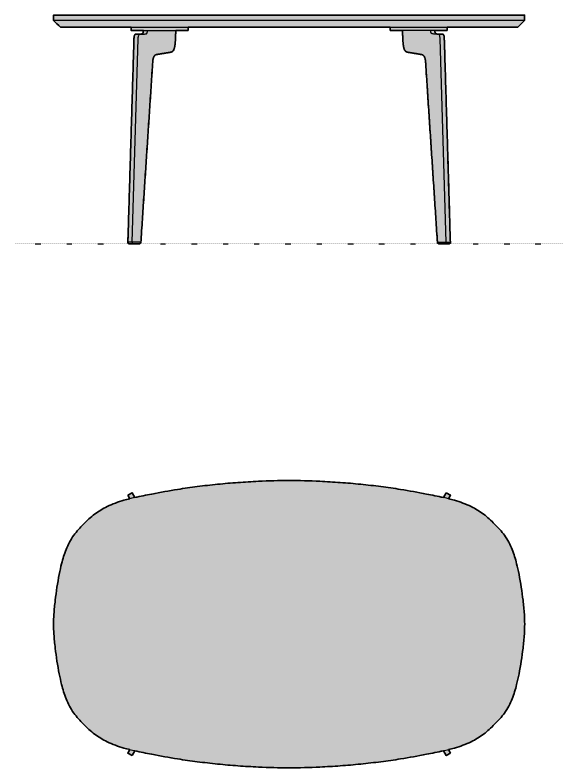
# Model space of a CAD drawing. Header units: millimetres. Extents: x 0 to 1733, y -856 to 374.
# Drawn here: x 0 to 894, y -856 to 374 of the extents above; entities that cross this region are included whole.
import ezdxf

# ---------------------------------------------------------------- set-up
doc = ezdxf.new("R2010")
doc.units = ezdxf.units.MM
doc.linetypes.add('Dots', pattern=[1, 0, -1])
doc.layers.add('Blocks', color=7, linetype='Continuous')
doc.layers.add('Blocks$Fill', color=7, linetype='Continuous', true_color=0xffffff)
for name, color, linetype, lineweight, true_color in [('Blocks$Inner', 7, 'Continuous', 25, 0x007f00), ('Blocks$Outline', 7, 'Continuous', 35, 0xff3f3f), ('Groud', 7, 'Dots', 25, 0x243775)]:
    doc.layers.add(name, color=color, linetype=linetype, lineweight=lineweight, true_color=true_color)

# ---------------------------------------------------------------- blocks, each defined once
blk = doc.blocks.new('Join Coffee Table Top')
at = {"layer": 'Blocks$Fill'}
blk.add_hatch(color=256, dxfattribs=at).paths.add_polyline_path([(740.4, 159.4), (712.7, 165), (670.6, 172.7), (638.4, 177.2), (605.4, 181.1), (572.1, 183.9), (538.7, 185.9), (513.7, 186.9), (501.1, 187.1), (488.6, 187.1), (476, 187.1), (463.5, 186.9), (438.4, 185.9), (405, 183.9), (371.8, 181.1), (338.7, 177.2), (306.6, 172.7), (264.4, 165), (236.8, 159.4), (232.3, 167.2), (225.4, 163.2), (228.6, 157.5), (223.7, 156.2), (218.7, 154.9), (211.8, 152.7), (208.3, 151.6), (204.9, 150.4), (201.5, 149.1), (198.1, 147.7), (194.8, 146.2), (191.5, 144.7), (188.8, 143.4), (186.2, 142), (183.6, 140.5), (181, 139), (178.5, 137.4), (176, 135.7), (173.5, 134), (171.1, 132.2), (168.7, 130.4), (166.4, 128.5), (164.1, 126.5), (161.8, 124.5), (157.4, 120.3), (153.1, 116.1), (148.8, 111.7), (144.7, 107.2), (142.7, 104.9), (140.7, 102.6), (138.8, 100.2), (137, 97.7), (135.2, 95), (133.4, 92.2), (131.7, 89.4), (130.1, 86.5), (128.5, 83.5), (127.1, 80.5), (125.7, 77.5), (124.5, 74.4), (123.4, 71.6), (122.3, 68.8), (121.4, 65.9), (120.4, 63), (118.7, 57.2), (117.2, 51.4), (115.1, 42.7), (113.3, 34), (111.3, 23.5), (109.6, 12.9), (108.1, 2.3), (106.7, -8.3), (105.5, -19.7), (105, -25.4), (104.6, -31.1), (104.2, -39.2), (104.1, -47.3), (104.2, -55.4), (104.6, -63.5), (105, -69.2), (105.5, -75), (106.7, -86.4), (108.1, -97), (109.6, -107.6), (111.3, -118.1), (113.3, -128.6), (115.1, -137.4), (117.2, -146.1), (118.7, -151.9), (120.4, -157.7), (121.4, -160.6), (122.3, -163.4), (123.4, -166.2), (124.5, -169.1), (125.7, -172.1), (127.1, -175.2), (128.5, -178.2), (130.1, -181.1), (131.7, -184), (133.4, -186.9), (135.2, -189.6), (137, -192.4), (138.8, -194.8), (140.7, -197.2), (142.7, -199.6), (144.7, -201.9), (148.8, -206.4), (153.1, -210.7), (157.4, -215), (161.8, -219.1), (164.1, -221.1), (166.4, -223.1), (168.7, -225), (171.1, -226.9), (173.5, -228.7), (176, -230.4), (178.5, -232), (181, -233.6), (183.6, -235.1), (186.2, -236.6), (188.8, -238), (191.5, -239.4), (194.8, -240.9), (198.1, -242.4), (201.5, -243.7), (204.9, -245), (208.3, -246.2), (211.8, -247.4), (218.7, -249.5), (223.7, -250.9), (228.6, -252.2), (225.4, -257.9), (232.3, -261.9), (236.8, -254.1), (264.4, -259.7), (306.6, -267.3), (338.7, -271.9), (371.8, -275.7), (405, -278.6), (438.4, -280.5), (463.5, -281.5), (476, -281.8), (488.6, -281.7), (501.1, -281.8), (513.7, -281.5), (538.7, -280.5), (572.1, -278.6), (605.4, -275.7), (638.4, -271.9), (670.6, -267.3), (712.7, -259.7), (740.4, -254.1), (744.9, -261.9), (751.8, -257.9), (748.5, -252.2), (753.5, -250.9), (758.5, -249.5), (765.4, -247.4), (768.9, -246.2), (772.3, -245), (775.7, -243.7), (779, -242.4), (782.4, -240.9), (785.6, -239.4), (788.3, -238), (791, -236.6), (793.6, -235.1), (796.2, -233.6), (798.7, -232), (801.2, -230.4), (803.7, -228.7), (806.1, -226.9), (808.5, -225), (810.8, -223.1), (813.1, -221.1), (815.4, -219.1), (819.8, -215), (824.1, -210.7), (828.4, -206.4), (832.5, -201.9), (834.5, -199.6), (836.4, -197.2), (838.3, -194.8), (840.1, -192.4), (842, -189.6), (843.8, -186.9), (845.5, -184), (847.1, -181.1), (848.6, -178.2), (850.1, -175.2), (851.4, -172.1), (852.7, -169.1), (853.8, -166.2), (854.8, -163.4), (855.8, -160.6), (856.7, -157.7), (858.4, -151.9), (860, -146.1), (862, -137.4), (863.9, -128.6), (865.9, -118.1), (867.6, -107.6), (869.1, -97), (870.4, -86.4), (871.7, -75), (872.2, -69.2), (872.6, -63.5), (872.9, -55.4), (873.1, -47.3), (872.9, -39.2), (872.6, -31.1), (872.2, -25.4), (871.7, -19.7), (870.4, -8.3), (869.1, 2.3), (867.6, 12.9), (865.9, 23.5), (863.9, 34), (862, 42.7), (860, 51.4), (858.4, 57.2), (856.7, 63), (855.8, 65.9), (854.8, 68.8), (853.8, 71.6), (852.7, 74.4), (851.4, 77.5), (850.1, 80.5), (848.6, 83.5), (847.1, 86.5), (845.5, 89.4), (843.8, 92.2), (842, 95), (840.1, 97.7), (838.3, 100.2), (836.4, 102.6), (834.5, 104.9), (832.5, 107.2), (828.4, 111.7), (824.1, 116.1), (819.8, 120.3), (815.4, 124.5), (813.1, 126.5), (810.8, 128.5), (808.5, 130.4), (806.1, 132.2), (803.7, 134), (801.2, 135.7), (798.7, 137.4), (796.2, 139), (793.6, 140.5), (791, 142), (788.3, 143.4), (785.6, 144.7), (782.4, 146.2), (779, 147.7), (775.7, 149.1), (772.3, 150.4), (768.9, 151.6), (765.4, 152.7), (758.5, 154.9), (753.5, 156.2), (748.5, 157.5), (751.8, 163.2), (744.9, 167.2)], flags=0)
at = {"layer": 'Blocks$Inner'}
for points in [[(236.8, 159.4), (232.3, 167.2), (225.4, 163.2), (228.6, 157.5)], [(740.4, 159.4), (744.9, 167.2), (751.8, 163.2), (748.5, 157.5)], [(236.8, -254.1), (232.3, -261.9), (225.4, -257.9), (228.6, -252.2)], [(740.4, -254.1), (744.9, -261.9), (751.8, -257.9), (748.5, -252.2)]]:
    blk.add_lwpolyline(points, dxfattribs=at)
for points, knots in [([(488.6, 187.1), (471.9, 187.4), (444, 186.2), (405.1, 184.1), (371.8, 181.2), (339, 177.4), (303.1, 172.4), (263.1, 164.7), (224.2, 157.4), (192.7, 146.3), (170.5, 132.8), (152.8, 116.2), (135.7, 97.8), (124, 75.4), (117.5, 53.5), (111.4, 25.9), (107.3, -1.7), (104.5, -28.9), (104.1, -41.9), (104.1, -47.3)], [104.865226, 104.865226, 104.865226, 104.865226, 109.883031, 113.225835, 116.565066, 119.891064, 123.136457, 127.422587, 132.1075, 135.008847, 137.402401, 139.823196, 142.260253, 144.908892, 147.319542, 149.105325, 153.385147, 155.678171, 157.298234, 157.298234, 157.298234, 157.298234]), ([(873.1, -47.3), (873.1, -41.9), (872.7, -28.9), (869.9, -1.7), (865.8, 25.9), (859.7, 53.5), (853.2, 75.4), (841.4, 97.8), (824.3, 116.2), (806.7, 132.8), (784.5, 146.3), (753, 157.4), (714, 164.7), (674, 172.4), (638.2, 177.4), (605.4, 181.2), (572.1, 184.1), (533.2, 186.2), (505.3, 187.4), (488.6, 187.1)], [52.432217, 52.432217, 52.432217, 52.432217, 54.05228, 56.345304, 60.625127, 62.410909, 64.821559, 67.470198, 69.907255, 72.32805, 74.721604, 77.622951, 82.307865, 86.593994, 89.839387, 93.165385, 96.504616, 99.84742, 104.865226, 104.865226, 104.865226, 104.865226]), ([(104.1, -47.3), (104.1, -52.7), (104.5, -65.8), (107.3, -93), (111.4, -120.6), (117.5, -148.1), (124, -170.1), (135.7, -192.5), (152.8, -210.9), (170.5, -227.5), (192.7, -240.9), (224.2, -252), (263.1, -259.4), (303.1, -267.1), (339, -272), (371.8, -275.9), (405.1, -278.8), (444, -280.9), (471.9, -282), (488.6, -281.7)], [157.298234, 157.298234, 157.298234, 157.298234, 158.918297, 161.211322, 165.491144, 167.276926, 169.687576, 172.336216, 174.773273, 177.194068, 179.587622, 182.488969, 187.173882, 191.460012, 194.705404, 198.031403, 201.370634, 204.713438, 209.731243, 209.731243, 209.731243, 209.731243]), ([(488.6, -281.7), (505.3, -282), (533.2, -280.9), (572.1, -278.8), (605.4, -275.9), (638.2, -272), (674, -267.1), (714, -259.4), (753, -252), (784.5, -240.9), (806.7, -227.5), (824.3, -210.9), (841.4, -192.5), (853.2, -170.1), (859.7, -148.1), (865.8, -120.6), (869.9, -93), (872.7, -65.8), (873.1, -52.7), (873.1, -47.3)], [-0.000792, -0.000792, -0.000792, -0.000792, 5.017013, 8.359817, 11.699048, 15.025047, 18.27044, 22.556569, 27.241483, 30.142829, 32.536384, 34.957178, 37.394235, 40.042875, 42.453525, 44.239307, 48.519129, 50.812154, 52.432217, 52.432217, 52.432217, 52.432217])]:
    blk.add_open_spline(points, degree=3, knots=knots, dxfattribs=at)
at = {"layer": 'Blocks$Outline'}
for points in [[(232.3, 167.2), (225.4, 163.2)], [(225.4, 163.2), (228.6, 157.5)], [(236.8, 159.4), (232.3, 167.2)], [(744.9, 167.2), (740.4, 159.4)], [(751.8, 163.2), (744.9, 167.2)], [(748.5, 157.5), (751.8, 163.2)], [(228.6, -252.2), (225.4, -257.9)], [(225.4, -257.9), (232.3, -261.9)], [(232.3, -261.9), (236.8, -254.1)], [(740.4, -254.1), (744.9, -261.9)], [(744.9, -261.9), (751.8, -257.9)], [(751.8, -257.9), (748.5, -252.2)]]:
    blk.add_lwpolyline(points, dxfattribs=at)
for points, knots in [([(488.6, 187.1), (471.9, 187.4), (444, 186.2), (405.1, 184.1), (371.8, 181.2), (339, 177.4), (303.1, 172.4), (269.2, 165.9), (245.9, 161.5), (236.8, 159.4)], [-104.86681, -104.86681, -104.86681, -104.86681, -99.849004, -96.506201, -93.166969, -89.840971, -86.595578, -82.309449, -79.488522, -79.488522, -79.488522, -79.488522]), ([(740.4, 159.4), (731.2, 161.5), (707.9, 165.9), (674, 172.4), (638.2, 177.4), (605.4, 181.2), (572.1, 184.1), (533.2, 186.2), (505.3, 187.4), (488.6, 187.1)], [79.488522, 79.488522, 79.488522, 79.488522, 82.309449, 86.595578, 89.840971, 93.166969, 96.506201, 99.849004, 104.86681, 104.86681, 104.86681, 104.86681]), ([(228.6, 157.5), (225.3, 156.7), (212.7, 153.3), (192.7, 146.3), (170.5, 132.8), (152.8, 116.2), (135.7, 97.8), (124, 75.4), (117.5, 53.5), (111.4, 25.9), (107.3, -1.7), (104.5, -28.9), (104.1, -41.9), (104.1, -47.3)], [-78.653096, -78.653096, -78.653096, -78.653096, -77.624535, -74.723188, -72.329634, -69.90884, -67.471782, -64.823143, -62.412493, -60.626711, -56.346888, -54.053864, -52.433801, -52.433801, -52.433801, -52.433801]), ([(873.1, -47.3), (873.1, -41.9), (872.7, -28.9), (869.9, -1.7), (865.8, 25.9), (859.7, 53.5), (853.2, 75.4), (841.4, 97.8), (824.3, 116.2), (806.7, 132.8), (784.5, 146.3), (764.5, 153.3), (751.9, 156.7), (748.5, 157.5)], [52.433801, 52.433801, 52.433801, 52.433801, 54.053864, 56.346888, 60.626711, 62.412493, 64.823143, 67.471782, 69.90884, 72.329634, 74.723188, 77.624535, 78.653096, 78.653096, 78.653096, 78.653096]), ([(104.1, -47.3), (104.1, -52.7), (104.5, -65.8), (107.3, -93), (111.4, -120.6), (117.5, -148.1), (124, -170.1), (135.7, -192.5), (152.8, -210.9), (170.5, -227.5), (192.7, -240.9), (212.7, -248), (225.3, -251.3), (228.6, -252.2)], [52.433801, 52.433801, 52.433801, 52.433801, 54.053864, 56.346888, 60.626711, 62.412493, 64.823143, 67.471782, 69.90884, 72.329634, 74.723188, 77.624535, 78.653096, 78.653096, 78.653096, 78.653096]), ([(748.5, -252.2), (751.9, -251.3), (764.5, -248), (784.5, -240.9), (806.7, -227.5), (824.3, -210.9), (841.4, -192.5), (853.2, -170.1), (859.7, -148.1), (865.8, -120.6), (869.9, -93), (872.7, -65.8), (873.1, -52.7), (873.1, -47.3)], [-78.653096, -78.653096, -78.653096, -78.653096, -77.624535, -74.723188, -72.329634, -69.90884, -67.471782, -64.823143, -62.412493, -60.626711, -56.346888, -54.053864, -52.433801, -52.433801, -52.433801, -52.433801]), ([(236.8, -254.1), (245.9, -256.2), (269.2, -260.6), (303.1, -267.1), (339, -272), (371.8, -275.9), (405.1, -278.8), (444, -280.9), (471.9, -282), (488.6, -281.7)], [79.488522, 79.488522, 79.488522, 79.488522, 82.309449, 86.595578, 89.840971, 93.166969, 96.506201, 99.849004, 104.86681, 104.86681, 104.86681, 104.86681]), ([(488.6, -281.7), (505.3, -282), (533.2, -280.9), (572.1, -278.8), (605.4, -275.9), (638.2, -272), (674, -267.1), (707.9, -260.6), (731.2, -256.2), (740.4, -254.1)], [-104.86681, -104.86681, -104.86681, -104.86681, -99.849004, -96.506201, -93.166969, -89.840971, -86.595578, -82.309449, -79.488522, -79.488522, -79.488522, -79.488522])]:
    blk.add_open_spline(points, degree=3, knots=knots, dxfattribs=at)
blk = doc.blocks.new('Join Coffee Table Front')
at = {"layer": 'Blocks$Fill'}
blk.add_hatch(color=256, dxfattribs=at).paths.add_polyline_path([(189.5, 353.8), (74, 353.8), (63, 364.7), (63, 373.5), (65.5, 373.5), (831.8, 373.5), (831.8, 364.7), (820.8, 353.8), (820.8, 353.8), (705.3, 353.8), (705.3, 348.5), (685.3, 348.5), (685.5, 346.3), (685.8, 345.3), (686.3, 344.1), (686.8, 343.4), (687.5, 342.9), (688.5, 342.6), (697.8, 342.5), (698.6, 342.1), (699.3, 341.5), (699.7, 340.6), (700.2, 339.4), (700.4, 338.1), (700.5, 337.2), (700.6, 336.3), (700.7, 334.7), (710.6, 3), (710.6, 3), (710.1, 0.9), (709.1, 0), (691.3, 0), (690.2, 0.9), (689.8, 3), (689.4, 3), (670, 298.3), (669.5, 301.9), (668.2, 305.6), (666.3, 308), (664.6, 308.9), (640.2, 312.9), (639.6, 313.2), (638.8, 313.5), (637.8, 314), (637.4, 314.4), (637, 314.9), (635.9, 316.4), (635.6, 317.2), (635.2, 317.9), (634.6, 319.9), (634.1, 322.3), (633.7, 325.1), (633.1, 331.3), (632.4, 348.5), (612.4, 348.5), (612.4, 353.8), (447.2, 353.8), (282.4, 353.8), (282.4, 348.5), (262.4, 348.5), (261.7, 331.3), (261.1, 325.1), (260.7, 322.3), (260.2, 319.9), (259.6, 317.9), (259.2, 317.2), (258.9, 316.4), (257.8, 314.9), (257.4, 314.4), (257, 314), (255.9, 313.5), (255.2, 313.2), (254.5, 312.9), (230.2, 308.9), (228.5, 308), (226.6, 305.6), (225.3, 301.9), (224.8, 298.3), (205.4, 3), (205, 3), (204.6, 0.9), (203.5, 0), (185.7, 0), (184.7, 0.9), (184.2, 3), (184.2, 3), (194.1, 334.7), (194.2, 336.3), (194.2, 337.2), (194.3, 338.1), (194.6, 339.4), (195.1, 340.6), (195.5, 341.5), (196.2, 342.1), (197, 342.5), (204, 342.5), (206.3, 342.6), (207.2, 342.9), (208, 343.4), (208.5, 344.1), (209, 345.3), (209.3, 346.3), (209.5, 348.5), (189.5, 348.5)], flags=0)
at = {"layer": 'Blocks$Inner'}
for points in [[(63, 373.5), (63, 364.7), (74, 353.8)], [(820.8, 353.8), (831.8, 364.7), (831.8, 373.5)], [(189.5, 353.8), (189.5, 348.5), (282.4, 348.5), (282.4, 353.8)], [(209.5, 348.5), (209.3, 346.3), (209, 345.3), (208.5, 344.1), (208, 343.4), (207.2, 342.9), (206.3, 342.6)], [(705.3, 353.8), (705.3, 348.5), (612.4, 348.5), (612.4, 353.8)], [(685.3, 348.5), (685.5, 346.3), (685.8, 345.3), (686.3, 344.1), (686.8, 343.4), (687.5, 342.9), (688.5, 342.6)], [(191.1, 3), (201, 334.7), (201.1, 336.3), (201.2, 337.2), (201.3, 338.1), (201.6, 339.4), (202, 340.6), (202.5, 341.5), (203.1, 342.1), (204, 342.5)], [(703.7, 3), (693.8, 334.7), (693.7, 336.3), (693.6, 337.2), (693.5, 338.1), (693.2, 339.4), (692.8, 340.6), (692.3, 341.5), (691.7, 342.1), (690.8, 342.5)], [(184.2, 3), (184.7, 0.9), (185.7, 0), (203.5, 0), (204.6, 0.9), (205, 3)], [(190.9, 3), (191.3, 0.9), (192.4, 0)], [(710.6, 3), (710.1, 0.9), (709.1, 0), (691.3, 0), (690.2, 0.9), (689.8, 3)], [(703.9, 3), (703.5, 0.9), (702.4, 0)]]:
    blk.add_lwpolyline(points, dxfattribs=at)
for points, knots in [([(447.4, 373.5), (425.1, 373.5), (380.8, 373.5), (316.2, 373.5), (255.5, 373.5), (204.3, 373.5), (169.3, 373.5), (150.6, 373.5), (132.7, 373.5), (113.6, 373.5), (94.7, 373.5), (84.2, 373.5), (72.2, 373.5), (66.1, 373.5), (63, 373.5), (63, 373.5)], [127.533432, 127.533432, 127.533432, 127.533432, 134.215259, 140.897086, 146.839695, 152.782304, 156.35255, 157.672969, 158.871666, 162.485829, 164.928295, 167.577106, 169.119126, 176.051025, 179.957775, 179.957775, 179.957775, 179.957775]), ([(831.8, 373.5), (831.8, 373.5), (828.7, 373.5), (822.6, 373.5), (810.6, 373.5), (800.1, 373.5), (781.2, 373.5), (762.1, 373.5), (744.2, 373.5), (725.5, 373.5), (690.5, 373.5), (639.3, 373.5), (578.6, 373.5), (514, 373.5), (469.6, 373.5), (447.4, 373.5)], [75.109089, 75.109089, 75.109089, 75.109089, 79.01584, 85.947739, 87.489758, 90.13857, 92.581035, 96.195199, 97.393895, 98.714314, 102.28456, 108.227169, 114.169778, 120.851605, 127.533432, 127.533432, 127.533432, 127.533432]), ([(447.4, 364.7), (437.5, 364.7), (417.7, 364.7), (392.8, 364.7), (373, 364.7), (353.2, 364.7), (333.5, 364.7), (313.6, 364.7), (293.8, 364.7), (274.3, 364.7), (254.8, 364.7), (235.2, 364.7), (215.7, 364.7), (196.1, 364.7), (181.6, 364.7), (167.3, 364.7), (153.3, 364.7), (140.2, 364.7), (127.8, 364.7), (116.4, 364.7), (105.9, 364.7), (96.5, 364.7), (88.6, 364.7), (82.4, 364.7), (77.7, 364.7), (73.9, 364.7), (70.8, 364.7), (68.4, 364.7), (66.5, 364.7), (64.8, 364.7), (63.5, 364.7), (63, 364.7), (63, 364.7), (63, 364.7)], [0.99997, 0.99997, 0.99997, 0.99997, 1.0285414, 1.0571129, 1.0713986, 1.0856843, 1.1142557, 1.1285414, 1.1428272, 1.1713986, 1.1856843, 1.19997, 1.2285414, 1.2428272, 1.2571129, 1.2713986, 1.2856843, 1.29997, 1.3142557, 1.3285414, 1.3428272, 1.3571129, 1.3713986, 1.3856843, 1.39997, 1.4142557, 1.4285414, 1.4428272, 1.4571129, 1.4713986, 1.4856843, 1.49997, 1.5033189, 1.5033189, 1.5033189, 1.5033189]), ([(831.8, 364.7), (831.8, 364.7), (831.8, 364.7), (831.3, 364.7), (830, 364.7), (828.3, 364.7), (826.4, 364.7), (824, 364.7), (820.9, 364.7), (817.1, 364.7), (812.4, 364.7), (806.1, 364.7), (798.3, 364.7), (788.9, 364.7), (778.4, 364.7), (767, 364.7), (754.6, 364.7), (741.4, 364.7), (727.5, 364.7), (713.2, 364.7), (698.7, 364.7), (679.1, 364.7), (659.6, 364.7), (640, 364.7), (620.5, 364.7), (601, 364.7), (581.2, 364.7), (561.3, 364.7), (541.6, 364.7), (521.7, 364.7), (502, 364.7), (477.1, 364.7), (457.3, 364.7), (447.4, 364.7)], [0.4966212, 0.4966212, 0.4966212, 0.4966212, 0.49997, 0.5142557, 0.5285414, 0.5428272, 0.5571129, 0.5713986, 0.5856843, 0.59997, 0.6142557, 0.6285414, 0.6428272, 0.6571129, 0.6713986, 0.6856843, 0.69997, 0.7142557, 0.7285414, 0.7428272, 0.7571129, 0.7713986, 0.79997, 0.8142557, 0.8285414, 0.8571129, 0.8713986, 0.8856843, 0.9142557, 0.9285414, 0.9428272, 0.9713986, 0.99997, 0.99997, 0.99997, 0.99997]), ([(74, 353.8), (74, 353.8), (74, 353.8), (74.3, 353.8), (74.9, 353.8), (75.8, 353.8), (77.1, 353.8), (79.5, 353.8), (82.9, 353.8), (87.3, 353.8), (89.9, 353.8), (91.9, 353.8), (95.2, 353.8), (99.9, 353.8), (105.8, 353.8), (112.6, 353.8), (119.3, 353.8), (125.8, 353.8), (131.8, 353.8), (138.1, 353.8), (144.1, 353.8), (149.6, 353.8), (154.4, 353.8), (158.5, 353.8), (161.9, 353.8), (167.5, 353.8), (178.3, 353.8), (194.6, 353.8), (211.5, 353.8), (226.9, 353.8), (240.6, 353.8), (254.4, 353.8), (268.3, 353.8), (282, 353.8), (293.3, 353.8), (302.3, 353.8), (308, 353.8), (312.6, 353.8), (317.3, 353.8), (326.1, 353.8), (338.8, 353.8), (354.4, 353.8), (369.9, 353.8), (385.5, 353.8), (401, 353.8), (421.7, 353.8), (437.2, 353.8), (447.6, 353.8)], [204.276857, 204.276857, 204.276857, 204.276857, 204.723017, 205.598476, 206.489786, 207.381096, 208.703753, 210.026409, 213.182501, 214.737362, 215.160554, 215.836529, 216.658324, 217.792922, 218.905644, 219.954139, 221.050235, 221.839739, 222.629243, 223.416112, 224.20298, 224.790592, 225.322145, 225.853699, 226.140337, 226.426976, 227.675177, 229.573155, 231.471134, 232.851023, 234.230912, 235.640488, 237.050064, 238.436743, 239.823421, 240.502228, 241.181035, 241.53921, 241.897385, 242.613736, 244.171796, 245.729857, 247.287917, 248.845977, 250.401199, 251.956421, 255.066864, 255.066864, 255.066864, 255.066864]), ([(447.2, 353.8), (457.6, 353.8), (473.1, 353.8), (493.8, 353.8), (509.3, 353.8), (524.8, 353.8), (540.4, 353.8), (556, 353.8), (568.7, 353.8), (577.5, 353.8), (582.2, 353.8), (586.8, 353.8), (592.5, 353.8), (601.5, 353.8), (612.8, 353.8), (626.5, 353.8), (640.3, 353.8), (654.2, 353.8), (667.9, 353.8), (683.3, 353.8), (700.2, 353.8), (716.5, 353.8), (727.3, 353.8), (732.9, 353.8), (736.3, 353.8), (740.3, 353.8), (745.2, 353.8), (750.7, 353.8), (756.7, 353.8), (763, 353.8), (769, 353.8), (775.5, 353.8), (782.2, 353.8), (789, 353.8), (794.9, 353.8), (799.5, 353.8), (802.8, 353.8), (804.9, 353.8), (807.5, 353.8), (811.9, 353.8), (815.3, 353.8), (817.7, 353.8), (819, 353.8), (819.9, 353.8), (820.5, 353.8), (820.8, 353.8), (820.8, 353.8), (820.8, 353.8)], [0, 0, 0, 0, 3.110443, 4.665665, 6.220887, 7.778947, 9.337008, 10.895068, 12.453129, 13.169479, 13.527654, 13.88583, 14.564636, 15.243443, 16.630122, 18.0168, 19.426376, 20.835952, 22.215841, 23.595731, 25.493709, 27.391687, 28.639889, 28.926527, 29.213166, 29.744719, 30.276272, 30.863884, 31.650753, 32.437621, 33.227125, 34.016629, 35.112725, 36.161221, 37.273942, 38.40854, 39.230335, 39.906311, 40.329502, 41.884363, 45.040455, 46.363112, 47.685768, 48.577078, 49.468388, 50.343848, 50.790007, 50.790007, 50.790007, 50.790007])]:
    blk.add_open_spline(points, degree=3, knots=knots, dxfattribs=at)
for points, degree in [([(63, 364.7), (63, 364.7), (63.1, 364.7), (63.2, 364.7)], 3), ([(831.6, 364.7), (831.7, 364.7), (831.8, 364.7), (831.8, 364.7)], 3), ([(215.4, 344.1), (215.9, 345.3)], 1), ([(215.9, 345.3), (216.2, 346.3)], 1), ([(216.2, 346.3), (216.4, 348.5)], 1), ([(262.4, 348.5), (261.7, 331.3)], 1), ([(632.4, 348.5), (633.1, 331.3)], 1), ([(678.6, 346.3), (678.4, 348.5)], 1), ([(678.8, 345.3), (678.6, 346.3)], 1), ([(679.4, 344.1), (678.8, 345.3)], 1), ([(184.2, 3), (194.1, 334.7)], 1), ([(194.1, 334.7), (194.2, 336.3)], 1), ([(194.2, 337.2), (194.3, 338.1)], 1), ([(194.2, 336.3), (194.2, 337.2)], 1), ([(194.3, 338.1), (194.6, 339.4)], 1), ([(194.6, 339.4), (195.1, 340.6)], 1), ([(195.1, 340.6), (195.5, 341.5)], 1), ([(195.5, 341.5), (196.2, 342.1)], 1), ([(196.2, 342.1), (197, 342.5)], 1), ([(197, 342.5), (213.4, 342.6)], 1), ([(213.4, 342.6), (214.2, 342.9)], 1), ([(214.2, 342.9), (214.9, 343.4)], 1), ([(214.9, 343.4), (215.4, 344.1)], 1), ([(679.9, 343.4), (679.4, 344.1)], 1), ([(680.6, 342.9), (679.9, 343.4)], 1), ([(681.4, 342.6), (680.6, 342.9)], 1), ([(697.8, 342.5), (681.4, 342.6)], 1), ([(698.6, 342.1), (697.8, 342.5)], 1), ([(699.3, 341.5), (698.6, 342.1)], 1), ([(699.7, 340.6), (699.3, 341.5)], 1), ([(700.2, 339.4), (699.7, 340.6)], 1), ([(700.4, 338.1), (700.2, 339.4)], 1), ([(700.5, 337.2), (700.4, 338.1)], 1), ([(700.6, 336.3), (700.5, 337.2)], 1), ([(700.7, 334.7), (700.6, 336.3)], 1), ([(710.6, 3), (700.7, 334.7)], 1), ([(260.2, 319.9), (259.6, 317.9)], 1), ([(260.7, 322.3), (260.2, 319.9)], 1), ([(261.1, 325.1), (260.7, 322.3)], 1), ([(261.7, 331.3), (261.1, 325.1)], 1), ([(633.1, 331.3), (633.7, 325.1)], 1), ([(633.7, 325.1), (634.1, 322.3)], 1), ([(634.1, 322.3), (634.6, 319.9)], 1), ([(634.6, 319.9), (635.2, 317.9)], 1), ([(228.5, 308), (226.6, 305.6)], 1), ([(230.2, 308.9), (228.5, 308)], 1), ([(254.5, 312.9), (230.2, 308.9)], 1), ([(255.2, 313.2), (254.5, 312.9)], 1), ([(255.9, 313.5), (255.2, 313.2)], 1), ([(257, 314), (255.9, 313.5)], 1), ([(257.4, 314.4), (257, 314)], 1), ([(259.2, 317.2), (258.9, 316.4)], 1), ([(259.6, 317.9), (259.2, 317.2)], 1), ([(635.2, 317.9), (635.6, 317.2)], 1), ([(635.6, 317.2), (635.9, 316.4)], 1), ([(637.4, 314.4), (637.8, 314)], 1), ([(637.8, 314), (638.8, 313.5)], 1), ([(638.8, 313.5), (639.6, 313.2)], 1), ([(639.6, 313.2), (640.2, 312.9)], 1), ([(640.2, 312.9), (664.6, 308.9)], 1), ([(664.6, 308.9), (666.3, 308)], 1), ([(666.3, 308), (668.2, 305.6)], 1), ([(224.8, 298.3), (205.4, 3)], 1), ([(225.3, 301.9), (224.8, 298.3)], 1), ([(226.6, 305.6), (225.3, 301.9)], 1), ([(668.2, 305.6), (669.5, 301.9)], 1), ([(669.5, 301.9), (670, 298.3)], 1), ([(670, 298.3), (689.4, 3)], 1), ([(205.4, 3), (184.2, 3)], 1), ([(689.4, 3), (710.6, 3)], 1)]:
    blk.add_open_spline(points, degree=degree, dxfattribs=at)
for points, weights, degree in [([(257.8, 314.9), (257.4, 314.4)], [0.857669431963, 1], 1), ([(258.9, 316.4), (258.4, 315.7), (257.8, 314.9)], [1, 0.858025914223, 0.857669431963], 2), ([(635.9, 316.4), (636.4, 315.7), (637, 314.9)], [1, 0.858025914223, 0.857669431963], 2), ([(637, 314.9), (637.4, 314.4)], [0.857669431963, 1], 1)]:
    blk.add_rational_spline(points, weights, degree=degree, dxfattribs=at)
at = {"layer": 'Blocks$Outline'}
for points in [[(209.5, 348.5), (189.5, 348.5), (189.5, 353.8)], [(206.3, 342.6), (207.2, 342.9), (208, 343.4), (208.5, 344.1), (209, 345.3), (209.3, 346.3), (209.5, 348.5)], [(282.4, 353.8), (282.4, 348.5), (262.4, 348.5)], [(632.4, 348.5), (612.4, 348.5), (612.4, 353.8)], [(705.3, 353.8), (705.3, 348.5), (685.3, 348.5)], [(685.3, 348.5), (685.5, 346.3), (685.8, 345.3), (686.3, 344.1), (686.8, 343.4), (687.5, 342.9), (688.5, 342.6)], [(205, 3), (204.6, 0.9), (203.5, 0), (185.7, 0), (184.7, 0.9), (184.2, 3)], [(710.6, 3), (710.1, 0.9), (709.1, 0), (691.3, 0), (690.2, 0.9), (689.8, 3)]]:
    blk.add_lwpolyline(points, dxfattribs=at)
for points, degree, knots in [([(189.5, 353.8), (185.1, 353.8), (176.7, 353.8), (167.5, 353.8), (161.9, 353.8), (158.5, 353.8), (154.4, 353.8), (149.6, 353.8), (144.1, 353.8), (138.1, 353.8), (131.8, 353.8), (125.8, 353.8), (119.3, 353.8), (112.6, 353.8), (105.8, 353.8), (99.9, 353.8), (95.2, 353.8), (91.9, 353.8), (89.9, 353.8), (87.3, 353.8), (82.9, 353.8), (79.5, 353.8), (77.1, 353.8), (75.8, 353.8), (74.9, 353.8), (74.3, 353.8), (74, 353.8), (74, 353.8), (74, 353.8), (70.3, 357.4), (66.6, 361.1), (63, 364.7), (63, 367.7), (63, 370.6), (63, 373.5), (63, 373.5), (66.1, 373.5), (72.2, 373.5), (84.2, 373.5), (94.7, 373.5), (113.6, 373.5), (132.7, 373.5), (150.6, 373.5), (169.3, 373.5), (204.3, 373.5), (255.5, 373.5), (316.2, 373.5), (380.8, 373.5), (425.1, 373.5), (447.4, 373.5), (469.6, 373.5), (514, 373.5), (578.6, 373.5), (639.3, 373.5), (690.5, 373.5), (725.5, 373.5), (744.2, 373.5), (762.1, 373.5), (781.2, 373.5), (800.1, 373.5), (810.6, 373.5), (822.6, 373.5), (828.7, 373.5), (831.8, 373.5), (831.8, 373.5), (831.8, 370.6), (831.8, 367.7), (831.8, 364.7), (828.2, 361.1), (824.5, 357.4), (820.8, 353.8), (820.8, 353.8), (820.8, 353.8), (820.5, 353.8), (819.9, 353.8), (819, 353.8), (817.7, 353.8), (815.3, 353.8), (811.9, 353.8), (807.5, 353.8), (804.9, 353.8), (802.8, 353.8), (799.5, 353.8), (794.9, 353.8), (789, 353.8), (782.2, 353.8), (775.5, 353.8), (769, 353.8), (763, 353.8), (756.7, 353.8), (750.7, 353.8), (745.2, 353.8), (740.3, 353.8), (736.3, 353.8), (732.9, 353.8), (727.3, 353.8), (718.1, 353.8), (709.7, 353.8), (705.3, 353.8)], 3, [-229.041764, -229.041764, -229.041764, -229.041764, -227.675177, -226.426976, -226.140337, -225.853699, -225.322145, -224.790592, -224.20298, -223.416112, -222.629243, -221.839739, -221.050235, -219.954139, -218.905644, -217.792922, -216.658324, -215.836529, -215.160554, -214.737362, -213.182501, -210.026409, -208.703753, -207.381096, -206.489786, -205.598476, -204.723017, -204.276857, -204.276857, -204.276857, -188.720828, -188.720828, -188.720828, -179.957775, -179.957775, -179.957775, -176.051025, -169.119126, -167.577106, -164.928295, -162.485829, -158.871666, -157.672969, -156.35255, -152.782304, -146.839695, -140.897086, -134.215259, -127.533432, -127.533432, -127.533432, -120.851605, -114.169778, -108.227169, -102.28456, -98.714314, -97.393895, -96.195199, -92.581035, -90.13857, -87.489758, -85.947739, -79.01584, -75.109089, -75.109089, -75.109089, -66.346037, -66.346037, -66.346037, -50.790007, -50.790007, -50.790007, -50.343848, -49.468388, -48.577078, -47.685768, -46.363112, -45.040455, -41.884363, -40.329502, -39.906311, -39.230335, -38.40854, -37.273942, -36.161221, -35.112725, -34.016629, -33.227125, -32.437621, -31.650753, -30.863884, -30.276272, -29.744719, -29.213166, -28.926527, -28.639889, -27.391687, -26.0251, -26.0251, -26.0251, -26.0251]), ([(447.2, 353.8), (437, 353.8), (421.6, 353.8), (401, 353.8), (385.5, 353.8), (369.9, 353.8), (354.4, 353.8), (338.8, 353.8), (326.1, 353.8), (317.3, 353.8), (312.6, 353.8), (308, 353.8), (302.3, 353.8), (293.4, 353.8), (286.8, 353.8), (282.4, 353.8)], 3, [-255.024805, -255.024805, -255.024805, -255.024805, -251.956421, -250.401199, -248.845977, -247.287917, -245.729857, -244.171796, -242.613736, -241.897385, -241.53921, -241.181035, -240.502228, -239.823421, -238.480217, -238.480217, -238.480217, -238.480217]), ([(612.4, 353.8), (608, 353.8), (601.4, 353.8), (592.5, 353.8), (586.8, 353.8), (582.2, 353.8), (577.5, 353.8), (568.7, 353.8), (556, 353.8), (540.4, 353.8), (524.8, 353.8), (509.3, 353.8), (493.8, 353.8), (473.1, 353.8), (457.6, 353.8), (447.2, 353.8)], 3, [-16.586647, -16.586647, -16.586647, -16.586647, -15.243443, -14.564636, -13.88583, -13.527654, -13.169479, -12.453129, -10.895068, -9.337008, -7.778947, -6.220887, -4.665665, -3.110443, 0, 0, 0, 0]), ([(184.2, 3), (184.2, 3), (184.2, 3), (189.1, 168.9), (194.1, 334.7), (194.1, 335.5), (194.2, 336.3), (194.2, 336.7), (194.2, 337.2), (194.3, 337.6), (194.3, 338.1), (194.5, 338.7), (194.6, 339.4), (194.8, 340), (195.1, 340.6), (195.3, 341.1), (195.5, 341.5), (195.9, 341.8), (196.2, 342.1), (196.6, 342.3), (197, 342.5), (200.5, 342.5), (205.1, 342.5), (206.3, 342.6)], 2, [390.649289, 390.649289, 390.649289, 390.693882, 390.693882, 722.595595, 722.595595, 724.106011, 724.106011, 725.01723, 725.01723, 725.91981, 725.91981, 727.252435, 727.252435, 728.570887, 728.570887, 729.583233, 729.583233, 730.507835, 730.507835, 731.334724, 731.334724, 738.381401, 740.639202, 740.639202, 740.639202]), ([(688.5, 342.6), (689.7, 342.5), (694.3, 342.5), (697.8, 342.5), (698.2, 342.3), (698.6, 342.1), (698.9, 341.8), (699.3, 341.5), (699.5, 341.1), (699.7, 340.6), (699.9, 340), (700.2, 339.4), (700.3, 338.7), (700.4, 338.1), (700.5, 337.6), (700.5, 337.2), (700.6, 336.7), (700.6, 336.3), (700.7, 335.5), (700.7, 334.7), (705.7, 168.9), (710.6, 3), (710.6, 3), (710.6, 3)], 2, [-740.639202, -740.639202, -740.639202, -738.381401, -731.334724, -731.334724, -730.507835, -730.507835, -729.583233, -729.583233, -728.570887, -728.570887, -727.252435, -727.252435, -725.91981, -725.91981, -725.01723, -725.01723, -724.106011, -724.106011, -722.595595, -722.595595, -390.693882, -390.693882, -390.649289, -390.649289, -390.649289])]:
    blk.add_open_spline(points, degree=degree, knots=knots, dxfattribs=at)
for points, weights, knots in [([(262.4, 348.5), (262, 339.9), (261.7, 331.3), (261.4, 328.2), (261.1, 325.1), (260.9, 323.7), (260.7, 322.3), (260.5, 321.1), (260.2, 319.9), (259.9, 318.9), (259.6, 317.9), (259.4, 317.5), (259.2, 317.2), (259.1, 316.8), (258.9, 316.4), (258.4, 315.7), (257.8, 314.9), (257.6, 314.6), (257.4, 314.4), (257.2, 314.2), (257, 314), (256.5, 313.7), (255.9, 313.5), (255.6, 313.3), (255.2, 313.2), (254.9, 313.1), (254.5, 312.9), (242.4, 310.9), (230.2, 308.9), (229.3, 308.4), (228.5, 308), (227.5, 306.8), (226.6, 305.6), (225.9, 303.7), (225.3, 301.9), (225, 300.1), (224.8, 298.3), (215.1, 150.7), (205.4, 3), (205.2, 3), (205, 3)], [1, 1, 1, 1, 1, 1, 1, 1, 1, 1, 1, 1, 1, 1, 1, 0.858025914223, 0.857669431963, 0.928834715981, 1, 1, 1, 1, 1, 1, 1, 1, 1, 1, 1, 1, 1, 1, 1, 1, 1, 1, 1, 1, 1, 1, 1], [0, 0, 0, 17.157706, 17.157706, 23.361597, 23.361597, 26.196513, 26.196513, 28.654754, 28.654754, 30.743907, 30.743907, 31.560216, 31.560216, 32.376254, 32.376254, 32.387658, 32.387658, 32.991218, 32.991218, 33.612929, 33.612929, 34.774518, 34.774518, 35.546407, 35.546407, 36.265402, 36.265402, 60.919211, 60.919211, 62.876643, 62.876643, 65.974022, 65.974022, 69.887807, 69.887807, 73.463435, 73.463435, 369.430735, 369.430735, 369.847875, 369.847875, 369.847875]), ([(689.8, 3), (689.6, 3), (689.4, 3), (679.7, 150.7), (670, 298.3), (669.8, 300.1), (669.5, 301.9), (668.9, 303.7), (668.2, 305.6), (667.3, 306.8), (666.3, 308), (665.4, 308.4), (664.6, 308.9), (652.4, 310.9), (640.2, 312.9), (639.9, 313.1), (639.6, 313.2), (639.2, 313.3), (638.8, 313.5), (638.3, 313.7), (637.8, 314), (637.6, 314.2), (637.4, 314.4), (637.2, 314.6), (637, 314.9), (636.4, 315.7), (635.9, 316.4), (635.7, 316.8), (635.6, 317.2), (635.4, 317.5), (635.2, 317.9), (634.9, 318.9), (634.6, 319.9), (634.3, 321.1), (634.1, 322.3), (633.9, 323.7), (633.7, 325.1), (633.4, 328.2), (633.1, 331.3), (632.7, 339.9), (632.4, 348.5)], [1, 1, 1, 1, 1, 1, 1, 1, 1, 1, 1, 1, 1, 1, 1, 1, 1, 1, 1, 1, 1, 1, 1, 0.928834715981, 0.857669431963, 0.858025914223, 1, 1, 1, 1, 1, 1, 1, 1, 1, 1, 1, 1, 1, 1, 1], [-369.849603, -369.849603, -369.849603, -369.430735, -369.430735, -73.463435, -73.463435, -69.887807, -69.887807, -65.974022, -65.974022, -62.876643, -62.876643, -60.919211, -60.919211, -36.265402, -36.265402, -35.546407, -35.546407, -34.774518, -34.774518, -33.612929, -33.612929, -32.991218, -32.991218, -32.387658, -32.387658, -32.376254, -32.376254, -31.560216, -31.560216, -30.743907, -30.743907, -28.654754, -28.654754, -26.196513, -26.196513, -23.361597, -23.361597, -17.157706, -17.157706, 0, 0, 0])]:
    blk.add_rational_spline(points, weights, degree=2, knots=knots, dxfattribs=at)

msp = doc.modelspace()

# ---------------------------------------------------------------- linework, layer by layer
at = {"layer": 'Groud'}
msp.add_lwpolyline([(0, 0), (894.4, 0)], dxfattribs=at)

# ---------------------------------------------------------------- block references
at = {"layer": 'Blocks'}
for name, p in [('Join Coffee Table Front', (0, 0)), ('Join Coffee Table Top', (-41.2, -573.5))]:
    msp.add_blockref(name, p, dxfattribs=at)

doc.saveas('drawing.dxf')
